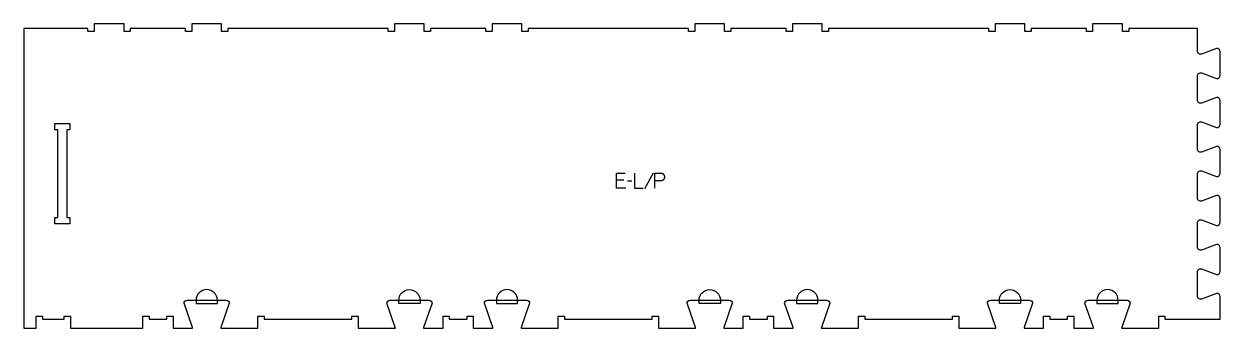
# Model space of a CAD drawing. Extents: x -1181 to 1209, y -310 to 298.
import ezdxf

# ---------------------------------------------------------------- set-up
doc = ezdxf.new("R2010")
doc.units = 0
for name, color, linetype in [('1_ANYTOOL_1MMDEEP_LABELS_S', 2, 'CONTINUOUS'), ('3_ANYTOOL_CUTTHROUGH_INSID', 4, 'CONTINUOUS'), ('4_ANYTOOL_CUTTHROUGH_OUTSI', 5, 'CONTINUOUS'), ('5_ANYTOOL_HALF_MILL_9MM_IN', 3, 'CONTINUOUS')]:
    doc.layers.add(name, color=color, linetype=linetype)

msp = doc.modelspace()

# ---------------------------------------------------------------- linework, layer by layer
at = {"layer": '1_ANYTOOL_1MMDEEP_LABELS_S'}
for p, q in [((17.7, -13.9), (3, -13.9)), ((34.2, -16.1), (25.4, -16.2)), ((76.5, -0.5), (59.4, -31.2))]:
    msp.add_line(p, q, dxfattribs=at)
for points in [[(21.9, -30), (3, -30), (3, 0), (20.8, 0)], [(39.3, 0), (39.3, -30), (56.4, -30)]]:
    msp.add_lwpolyline(points, dxfattribs=at)
msp.add_lwpolyline([(80.1, -30), (80.1, 0), (85.1, 0), (90.1, 0), (91.2, 0), (92.1, 0), (92.5, -0.1), (92.8, -0.1), (93.1, -0.1), (93.3, -0.2), (93.6, -0.2), (93.7, -0.2), (93.8, -0.2), (93.9, -0.3), (94, -0.3), (94.1, -0.3), (94.3, -0.4), (94.4, -0.4), (94.5, -0.4), (94.6, -0.5), (94.7, -0.5), (94.8, -0.6), (94.9, -0.6), (95, -0.7), (95.2, -0.7), (95.3, -0.8), (95.4, -0.8), (95.5, -0.9), (95.6, -1), (95.7, -1), (95.8, -1.1), (95.9, -1.2), (96, -1.2), (96.1, -1.3), (96.2, -1.4), (96.3, -1.5), (96.4, -1.5), (96.5, -1.6), (96.5, -1.7), (96.6, -1.8), (96.7, -1.9), (97, -2.2), (97.2, -2.3), (97.3, -2.5), (97.5, -2.7), (97.6, -2.9), (97.7, -3.1), (97.9, -3.3), (98, -3.5), (98.1, -3.8), (98.2, -4), (98.3, -4.2), (98.4, -4.4), (98.5, -4.7), (98.6, -4.9), (98.7, -5.1), (98.7, -5.4), (98.8, -5.6), (98.8, -5.8), (98.9, -6.4), (99, -7), (99.1, -7.6, -0.127625), (98.7, -10.7), (98.6, -11), (98.5, -11.3), (98.5, -11.4), (98.4, -11.5), (98.4, -11.7), (98.3, -11.8), (98.2, -11.9), (98.2, -12.1), (98.1, -12.2), (98, -12.3), (97.9, -12.4), (97.9, -12.6), (97.8, -12.7), (97.7, -12.8), (97.6, -12.9), (97.5, -13), (97.5, -13.1), (97.4, -13.2), (97.3, -13.4), (97.2, -13.5), (97.1, -13.6), (97, -13.7), (96.9, -13.7), (96.8, -13.8), (96.7, -13.9), (96.6, -14), (96.5, -14.1), (96.4, -14.2), (96.3, -14.3), (96.2, -14.4), (96, -14.4), (95.9, -14.5), (95.8, -14.6), (95.7, -14.7), (95.6, -14.7), (95.4, -14.8), (95.3, -14.9), (95.2, -14.9), (95.1, -15), (94.9, -15), (94.8, -15.1), (94.7, -15.1), (94.5, -15.2), (94.4, -15.2), (94.2, -15.3), (94.1, -15.3), (93.9, -15.4), (93.8, -15.4), (93.5, -15.5), (93.2, -15.5), (92.9, -15.6), (92.5, -15.6), (92.2, -15.7), (91.9, -15.7), (91.5, -15.7), (80.1, -15.8)], format="xyb", dxfattribs=at)
at = {"layer": '3_ANYTOOL_CUTTHROUGH_INSID'}
msp.add_lwpolyline([(-1113.3, -89.1), (-1113.3, 86.4), (-1119.3, 86.4), (-1119.3, 98.9), (-1088.8, 98.9), (-1088.8, 86.4), (-1094.8, 86.4), (-1094.8, -89.1), (-1088.8, -89.1), (-1088.8, -101.6), (-1119.3, -101.6), (-1119.3, -89.1)], close=True, dxfattribs=at)
at = {"layer": '4_ANYTOOL_CUTTHROUGH_OUTSI'}
msp.add_lwpolyline([(761.4, -310.1), (761.2, -308.7), (744.3, -260.4), (744.3, -260.3, -0.414214), (750.5, -254.1), (828.5, -254.1, -0.414214), (834.8, -260.3), (834.7, -260.4), (817.8, -308.7), (817.6, -310.1), (856.7, -310.1), (856.7, -286.3, -0.414214), (857, -286.1), (869, -286.1, -0.414214), (869.2, -286.3), (869.2, -292.1), (904.7, -292.1), (904.7, -286.3, -0.414214), (905, -286.1), (917, -286.1, -0.414214), (917.2, -286.3), (917.2, -310.1), (956.3, -310.1), (956.1, -308.7), (939.2, -260.4), (939.2, -260.3, -0.414214), (945.4, -254.1), (1023.4, -254.1, -0.414214), (1029.7, -260.3), (1029.6, -260.4), (1012.8, -308.7), (1012.5, -310.1), (1086.7, -310.1), (1086.7, -286.3, -0.414214), (1087, -286.1), (1099, -286.1, -0.414214), (1099.2, -286.3), (1099.2, -292.1), (1209.3, -292.1), (1209.3, -246.6, 0.501977), (1201.9, -241.1), (1172.2, -252.1, -0.015604), (1172.1, -252.1, -0.502397), (1164.1, -246.1), (1164.1, -197.6, -0.502391), (1172.1, -191.6, -0.015611), (1172.2, -191.6), (1201.9, -202.6, 0.501976), (1209.3, -197.1), (1209.3, -148.6, 0.501977), (1201.9, -143.1), (1172.2, -154.1, -0.015604), (1172.1, -154.1, -0.502397), (1164.1, -148.1), (1164.1, -99.6, -0.502391), (1172.1, -93.6, -0.015611), (1172.2, -93.6), (1201.9, -104.6, 0.501976), (1209.3, -99.1), (1209.3, -50.6, 0.501977), (1201.9, -45.1), (1172.2, -56.1, -0.015604), (1172.1, -56.1, -0.502397), (1164.1, -50.1), (1164.1, -1.6, -0.502391), (1172.1, 4.4, -0.015611), (1172.2, 4.4), (1201.9, -6.6, 0.501976), (1209.3, -1.1), (1209.3, 47.4, 0.501977), (1201.9, 52.9), (1172.2, 41.9, -0.015604), (1172.1, 41.9, -0.502397), (1164.1, 47.9), (1164.1, 96.4, -0.502391), (1172.1, 102.4, -0.015611), (1172.2, 102.4), (1201.9, 91.4, 0.501976), (1209.3, 96.9), (1209.3, 145.4, 0.501977), (1201.9, 150.9), (1172.2, 139.9, -0.015604), (1172.1, 139.9, -0.502397), (1164.1, 145.9), (1164.1, 194.4, -0.502391), (1172.1, 200.4, -0.015611), (1172.2, 200.4), (1201.9, 189.4, 0.501976), (1209.3, 194.9), (1209.3, 243.4, 0.501977), (1201.9, 248.9), (1172.2, 237.9, -0.015604), (1172.1, 237.9, -0.502397), (1164.1, 243.9), (1164.1, 289.4), (1026.7, 289.4), (1026.7, 283.7, -0.414214), (1026.5, 283.4), (1014.5, 283.4, -0.414214), (1014.2, 283.7), (1014.2, 298.4), (954.7, 298.4), (954.7, 283.7, -0.414214), (954.5, 283.4), (942.5, 283.4, -0.414214), (942.2, 283.7), (942.2, 289.4), (831.7, 289.4), (831.7, 283.7, -0.414214), (831.5, 283.4), (819.5, 283.4, -0.414214), (819.2, 283.7), (819.2, 298.4), (759.7, 298.4), (759.7, 283.7, -0.414214), (759.5, 283.4), (747.5, 283.4, -0.414214), (747.2, 283.7), (747.2, 289.4), (426.7, 289.4), (426.7, 283.7, -0.414214), (426.5, 283.4), (414.5, 283.4, -0.414214), (414.2, 283.7), (414.2, 298.4), (354.7, 298.4), (354.7, 283.7, -0.414214), (354.5, 283.4), (342.5, 283.4, -0.414214), (342.2, 283.7), (342.2, 289.4), (231.7, 289.4), (231.7, 283.7, -0.414214), (231.5, 283.4), (219.5, 283.4, -0.414214), (219.2, 283.7), (219.2, 298.4), (159.7, 298.4), (159.7, 283.7, -0.414214), (159.5, 283.4), (147.5, 283.4, -0.414214), (147.2, 283.7), (147.2, 289.4), (-173.3, 289.4), (-173.3, 283.7, -0.414214), (-173.5, 283.4), (-185.5, 283.4, -0.414214), (-185.8, 283.7), (-185.8, 298.4), (-245.3, 298.4), (-245.3, 283.7, -0.414214), (-245.5, 283.4), (-257.5, 283.4, -0.414214), (-257.8, 283.7), (-257.8, 289.4), (-368.3, 289.4), (-368.3, 283.7, -0.414214), (-368.5, 283.4), (-380.5, 283.4, -0.414214), (-380.8, 283.7), (-380.8, 298.4), (-440.3, 298.4), (-440.3, 283.7, -0.414214), (-440.5, 283.4), (-452.5, 283.4, -0.414214), (-452.8, 283.7), (-452.8, 289.4), (-773.3, 289.4), (-773.3, 283.7, -0.414214), (-773.5, 283.4), (-785.5, 283.4, -0.414214), (-785.8, 283.7), (-785.8, 298.4), (-845.3, 298.4), (-845.3, 283.7, -0.414214), (-845.5, 283.4), (-857.5, 283.4, -0.414214), (-857.8, 283.7), (-857.8, 289.4), (-968.3, 289.4), (-968.3, 283.7, -0.414214), (-968.5, 283.4), (-980.5, 283.4, -0.414214), (-980.8, 283.7), (-980.8, 298.4), (-1040.3, 298.4), (-1040.3, 283.7, -0.414214), (-1040.5, 283.4), (-1052.5, 283.4, -0.414214), (-1052.8, 283.7), (-1052.8, 289.4), (-1180.8, 289.4), (-1180.8, -310.1), (-1156.3, -310.1), (-1156.3, -286.3, -0.414214), (-1156, -286.1), (-1144, -286.1, -0.414214), (-1143.8, -286.3), (-1143.8, -292.1), (-1100.3, -292.1), (-1100.3, -286.3, -0.414214), (-1100, -286.1), (-1088, -286.1, -0.414214), (-1087.8, -286.3), (-1087.8, -310.1), (-943.3, -310.1), (-943.3, -286.3, -0.414214), (-943, -286.1), (-931, -286.1, -0.414214), (-930.8, -286.3), (-930.8, -292.1), (-895.3, -292.1), (-895.3, -286.3, -0.414214), (-895, -286.1), (-883, -286.1, -0.414214), (-882.8, -286.3), (-882.8, -310.1), (-843.7, -310.1), (-843.9, -308.7), (-860.8, -260.4), (-860.8, -260.3, -0.414214), (-854.6, -254.1), (-776.6, -254.1, -0.414214), (-770.3, -260.3), (-770.4, -260.4), (-787.2, -308.7), (-787.5, -310.1), (-713.3, -310.1), (-713.3, -286.3, -0.414214), (-713, -286.1), (-701, -286.1, -0.414214), (-700.8, -286.3), (-700.8, -292.1), (-525.3, -292.1), (-525.3, -286.3, -0.414214), (-525, -286.1), (-513, -286.1, -0.414214), (-512.8, -286.3), (-512.8, -310.1), (-438.6, -310.1), (-438.8, -308.7), (-455.7, -260.4), (-455.7, -260.3, -0.414214), (-449.5, -254.1), (-371.5, -254.1, -0.414214), (-365.2, -260.3), (-365.3, -260.4), (-382.2, -308.7), (-382.4, -310.1), (-343.3, -310.1), (-343.3, -286.3, -0.414214), (-343, -286.1), (-331, -286.1, -0.414214), (-330.8, -286.3), (-330.8, -292.1), (-295.3, -292.1), (-295.3, -286.3, -0.414214), (-295, -286.1), (-283, -286.1, -0.414214), (-282.8, -286.3), (-282.8, -310.1), (-243.7, -310.1), (-243.9, -308.7), (-260.8, -260.4), (-260.8, -260.3, -0.414214), (-254.6, -254.1), (-176.6, -254.1, -0.414214), (-170.3, -260.3), (-170.4, -260.4), (-187.2, -308.7), (-187.5, -310.1), (-113.3, -310.1), (-113.3, -286.3, -0.414214), (-113, -286.1), (-101, -286.1, -0.414214), (-100.8, -286.3), (-100.8, -292.1), (74.7, -292.1), (74.7, -286.3, -0.414214), (75, -286.1), (87, -286.1, -0.414214), (87.2, -286.3), (87.2, -310.1), (161.4, -310.1), (161.2, -308.7), (144.3, -260.4), (144.3, -260.3, -0.414214), (150.5, -254.1), (228.5, -254.1, -0.414214), (234.8, -260.3), (234.7, -260.4), (217.8, -308.7), (217.6, -310.1), (256.7, -310.1), (256.7, -286.3, -0.414214), (257, -286.1), (269, -286.1, -0.414214), (269.2, -286.3), (269.2, -292.1), (304.7, -292.1), (304.7, -286.3, -0.414214), (305, -286.1), (317, -286.1, -0.414214), (317.2, -286.3), (317.2, -310.1), (356.3, -310.1), (356.1, -308.7), (339.2, -260.4), (339.2, -260.3, -0.414214), (345.4, -254.1), (423.4, -254.1, -0.414214), (429.7, -260.3), (429.6, -260.4), (412.8, -308.7), (412.5, -310.1), (486.7, -310.1), (486.7, -286.3, -0.414214), (487, -286.1), (499, -286.1, -0.414214), (499.2, -286.3), (499.2, -292.1), (674.7, -292.1), (674.7, -286.3, -0.414214), (675, -286.1), (687, -286.1, -0.414214), (687.2, -286.3), (687.2, -310.1)], format="xyb", close=True, dxfattribs=at)
at = {"layer": '5_ANYTOOL_HALF_MILL_9MM_IN'}
for points in [[(-794.3, -254.3, 1), (-836.8, -254.3), (-836.8, -260.6), (-794.3, -260.6)], [(-431.7, -254.3, -1), (-389.2, -254.3), (-389.2, -260.6), (-431.7, -260.6)], [(-194.3, -254.3, 1), (-236.8, -254.3), (-236.8, -260.6), (-194.3, -260.6)], [(168.3, -254.3, -1), (210.8, -254.3), (210.8, -260.6), (168.3, -260.6)], [(405.7, -254.3, 1), (363.2, -254.3), (363.2, -260.6), (405.7, -260.6)], [(768.3, -254.3, -1), (810.8, -254.3), (810.8, -260.6), (768.3, -260.6)], [(1005.7, -254.3, 1), (963.2, -254.3), (963.2, -260.6), (1005.7, -260.6)]]:
    msp.add_lwpolyline(points, format="xyb", close=True, dxfattribs=at)

doc.saveas('drawing.dxf')
